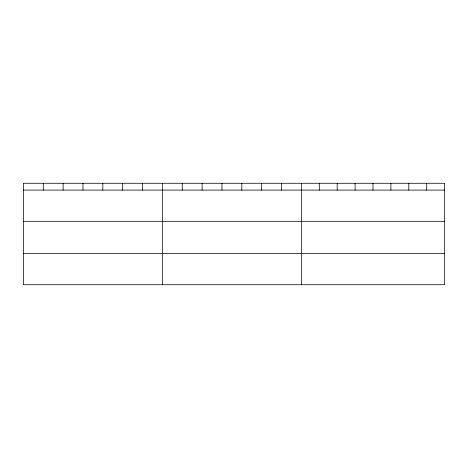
<?xml version="1.0" encoding="UTF-8"?>
<svg xmlns="http://www.w3.org/2000/svg" width="468" height="468" viewBox="0 0 468 468"><rect width="100%" height="100%" fill="white"/><g stroke="black" fill="none" stroke-linecap="round" stroke-linejoin="round"><path stroke-width="0.7" d="M444.6 221.317L444.6 183.28L23.4 183.28L23.4 284.719L444.6 284.719L444.6 221.317L23.4 221.317M23.4 190.09L444.6 190.09M23.4 253.492L444.6 253.492M426.699 183.28L426.699 190.09M408.798 183.28L408.798 190.09M390.897 183.28L390.897 190.09M372.996 183.28L372.996 190.09M355.095 183.28L355.095 190.09M337.194 183.28L337.194 190.09M319.293 183.28L319.293 190.09M301.392 183.28L301.392 284.719M281.537 183.28L281.537 190.09M261.676 183.28L261.676 190.09M241.821 183.28L241.821 190.09M221.967 183.28L221.967 190.09M202.112 183.28L202.112 190.09M182.251 183.28L182.251 190.09M162.396 183.28L162.396 284.719M142.541 183.28L142.541 190.09M122.68 183.28L122.68 190.09M102.825 183.28L102.825 190.09M82.971 183.28L82.971 190.09M63.116 183.28L63.116 190.09M43.255 183.28L43.255 190.09"/></g></svg>
